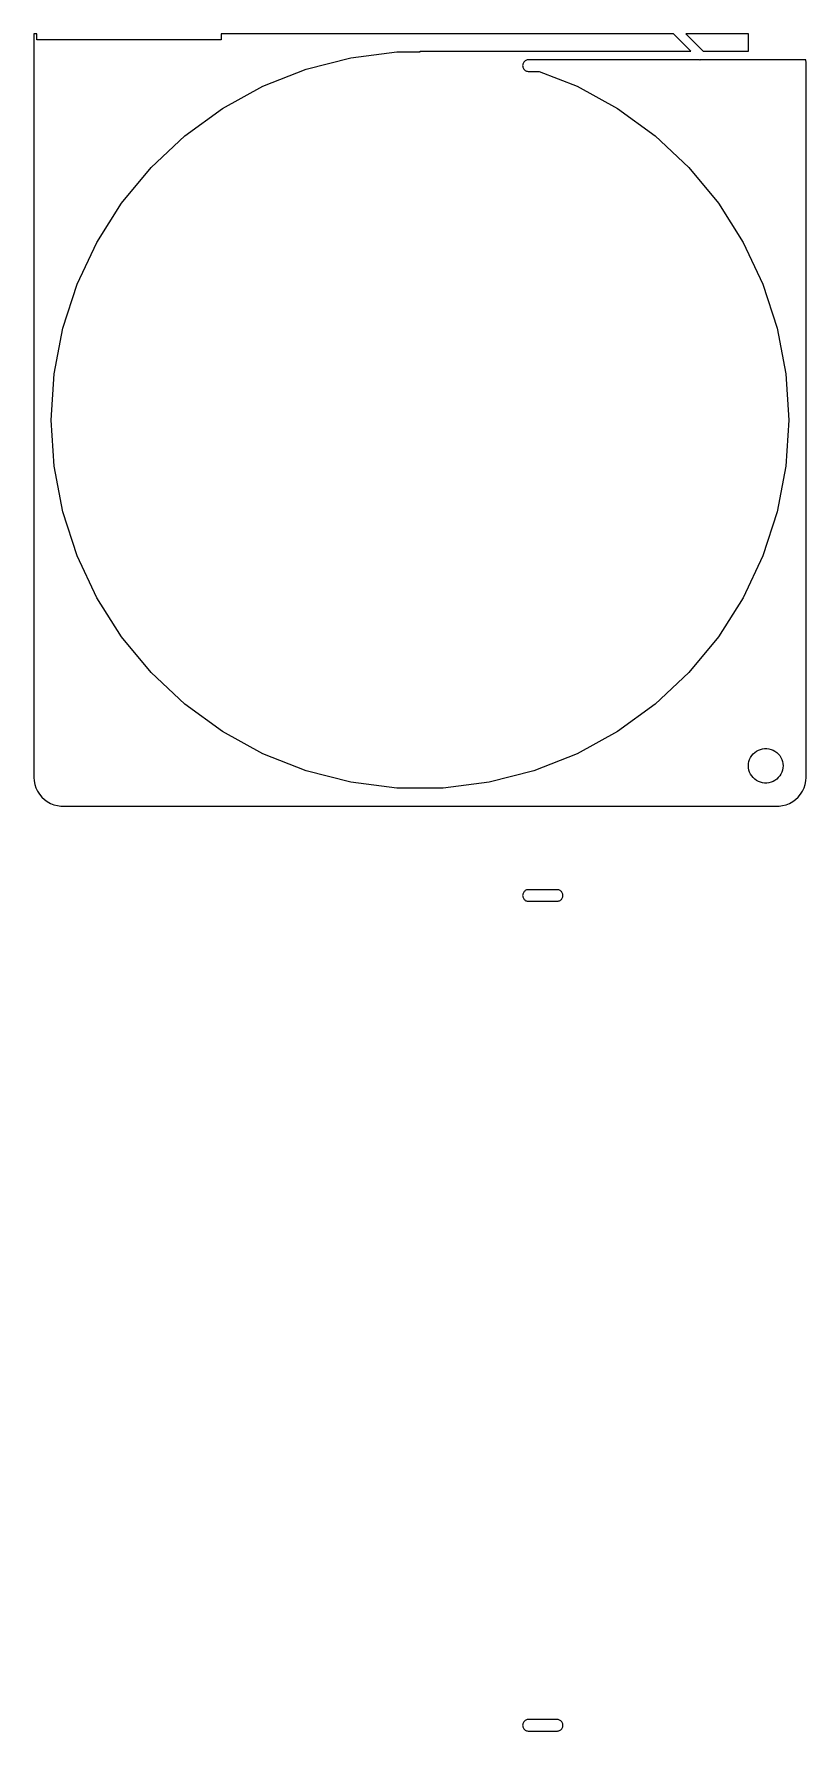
# Model space of a CAD drawing. Header units: metres. Extents: x -67 to 67, y 61 to 355.
import ezdxf

# ---------------------------------------------------------------- set-up
doc = ezdxf.new("R2010")
doc.units = ezdxf.units.M

msp = doc.modelspace()

# ---------------------------------------------------------------- linework, layer by layer
for p, q in [((-66.5, 355), (-67, 355)), ((-67, 355), (-67, 226)), ((-66.5, 354), (-66.5, 355)), ((-34.5, 354), (-66.5, 354)), ((44.0099, 354.99), (-34.5, 354.99)), ((-34.5, 354.99), (-34.5, 354)), ((47, 352), (44.0099, 354.99)), ((57, 354.99), (46.1312, 354.99)), ((46.1312, 354.99), (49.1213, 352)), ((57, 352), (57, 354.99)), ((-19.7771, 348.868), (-11.9924, 350.866)), ((-11.9924, 350.866), (-4.0186, 351.874)), ((-4.0186, 351.874), (0, 351.874)), ((0, 351.874), (0, 352)), ((0, 352), (47, 352)), ((18.6236, 350.482), (18.502, 350.451)), ((18.7482, 350.498), (18.6236, 350.482)), ((19.561, 350.498), (18.7482, 350.498)), ((48.5, 350.5), (19.561, 350.5)), ((19.561, 350.5), (19.561, 350.498)), ((48.5533, 350.447), (48.5, 350.5)), ((48.6066, 350.5), (48.5533, 350.447)), ((66.9685, 350.5), (48.6066, 350.5)), ((49.1213, 352), (57, 352)), ((67, 350), (66.9685, 350.5)), ((-27.2499, 345.909), (-19.7771, 348.868)), ((17.8189, 349.625), (17.811, 349.5)), ((17.811, 349.5), (17.8189, 349.375)), ((17.8424, 349.749), (17.8189, 349.625)), ((17.8189, 349.375), (17.8424, 349.251)), ((17.8812, 349.868), (17.8424, 349.749)), ((17.8424, 349.251), (17.8812, 349.132)), ((17.9347, 349.982), (17.8812, 349.868)), ((17.8812, 349.132), (17.9347, 349.018)), ((18.002, 350.088), (17.9347, 349.982)), ((17.9347, 349.018), (18.002, 348.912)), ((18.082, 350.185), (18.002, 350.088)), ((18.002, 348.912), (18.082, 348.815)), ((18.1736, 350.271), (18.082, 350.185)), ((18.082, 348.815), (18.1736, 348.729)), ((18.2752, 350.344), (18.1736, 350.271)), ((18.1736, 348.729), (18.2752, 348.656)), ((18.3852, 350.405), (18.2752, 350.344)), ((18.2752, 348.656), (18.3852, 348.595)), ((18.502, 350.451), (18.3852, 350.405)), ((18.3852, 348.595), (18.502, 348.549)), ((18.502, 348.549), (18.6236, 348.518)), ((18.6236, 348.518), (18.7482, 348.502)), ((18.7482, 348.502), (20.7006, 348.502)), ((20.7006, 348.502), (27.2499, 345.909)), ((67, 226), (67, 350)), ((-34.2929, 342.037), (-27.2499, 345.909)), ((27.2499, 345.909), (34.2929, 342.037)), ((-40.7951, 337.313), (-34.2929, 342.037)), ((34.2929, 342.037), (40.7951, 337.313)), ((-46.654, 331.811), (-40.7951, 337.313)), ((40.7951, 337.313), (46.654, 331.811)), ((-51.7771, 325.618), (-46.654, 331.811)), ((46.654, 331.811), (51.7771, 325.618)), ((-56.0836, 318.832), (-51.7771, 325.618)), ((51.7771, 325.618), (56.0836, 318.832)), ((-59.5057, 311.56), (-56.0836, 318.832)), ((56.0836, 318.832), (59.5057, 311.56)), ((-61.9893, 303.916), (-59.5057, 311.56)), ((59.5057, 311.56), (61.9893, 303.916)), ((-63.4953, 296.021), (-61.9893, 303.916)), ((61.9893, 303.916), (63.4953, 296.021)), ((-64, 288), (-63.4953, 296.021)), ((63.4953, 296.021), (64, 288)), ((-63.4953, 279.979), (-64, 288)), ((64, 288), (63.4953, 279.979)), ((-61.9893, 272.084), (-63.4953, 279.979)), ((63.4953, 279.979), (61.9893, 272.084)), ((-59.5057, 264.44), (-61.9893, 272.084)), ((61.9893, 272.084), (59.5057, 264.44)), ((-56.0836, 257.168), (-59.5057, 264.44)), ((59.5057, 264.44), (56.0836, 257.168)), ((-51.7771, 250.382), (-56.0836, 257.168)), ((56.0836, 257.168), (51.7771, 250.382)), ((-46.654, 244.189), (-51.7771, 250.382)), ((51.7771, 250.382), (46.654, 244.189)), ((-40.7951, 238.687), (-46.654, 244.189)), ((46.654, 244.189), (40.7951, 238.687)), ((-34.2929, 233.963), (-40.7951, 238.687)), ((40.7951, 238.687), (34.2929, 233.963)), ((-27.2499, 230.091), (-34.2929, 233.963)), ((34.2929, 233.963), (27.2499, 230.091)), ((-19.7771, 227.132), (-27.2499, 230.091)), ((27.2499, 230.091), (19.7771, 227.132)), ((57.3711, 229.445), (57.5729, 229.763)), ((57.5729, 229.763), (57.8131, 230.054)), ((57.8131, 230.054), (58.0877, 230.312)), ((58.0877, 230.312), (58.3925, 230.533)), ((58.3925, 230.533), (58.7227, 230.714)), ((58.7227, 230.714), (59.0729, 230.853)), ((59.0729, 230.853), (59.4379, 230.947)), ((59.4379, 230.947), (59.8116, 230.994)), ((59.8116, 230.994), (60.1884, 230.994)), ((60.1884, 230.994), (60.5621, 230.947)), ((60.5621, 230.947), (60.927, 230.853)), ((60.927, 230.853), (61.2773, 230.714)), ((61.2773, 230.714), (61.6075, 230.533)), ((61.6075, 230.533), (61.9123, 230.312)), ((61.9123, 230.312), (62.1869, 230.054)), ((62.1869, 230.054), (62.427, 229.763)), ((62.427, 229.763), (62.6289, 229.445)), ((-11.9924, 225.134), (-19.7771, 227.132)), ((19.7771, 227.132), (11.9924, 225.134)), ((57, 228), (57.0237, 228.376)), ((57.0237, 227.624), (57, 228)), ((57.0237, 228.376), (57.0942, 228.746)), ((57.0942, 227.254), (57.0237, 227.624)), ((57.0942, 228.746), (57.2107, 229.104)), ((57.2107, 226.896), (57.0942, 227.254)), ((57.2107, 229.104), (57.3711, 229.445)), ((57.3711, 226.555), (57.2107, 226.896)), ((62.6289, 229.445), (62.7893, 229.104)), ((62.7893, 226.896), (62.6289, 226.555)), ((62.7893, 229.104), (62.9057, 228.746)), ((62.9057, 227.254), (62.7893, 226.896)), ((62.9057, 228.746), (62.9763, 228.376)), ((62.9763, 227.624), (62.9057, 227.254)), ((62.9763, 228.376), (63, 228)), ((63, 228), (62.9763, 227.624)), ((-67, 226), (-66.9606, 225.373)), ((-66.9606, 225.373), (-66.8429, 224.757)), ((-66.8429, 224.757), (-66.6489, 224.159)), ((-66.6489, 224.159), (-66.3815, 223.591)), ((-4.0186, 224.126), (-11.9924, 225.134)), ((4.0186, 224.126), (-4.0186, 224.126)), ((11.9924, 225.134), (4.0186, 224.126)), ((57.5729, 226.237), (57.3711, 226.555)), ((57.8131, 225.946), (57.5729, 226.237)), ((58.0877, 225.688), (57.8131, 225.946)), ((58.3925, 225.467), (58.0877, 225.688)), ((58.7227, 225.286), (58.3925, 225.467)), ((59.0729, 225.147), (58.7227, 225.286)), ((59.4379, 225.053), (59.0729, 225.147)), ((59.8116, 225.006), (59.4379, 225.053)), ((60.1884, 225.006), (59.8116, 225.006)), ((60.5621, 225.053), (60.1884, 225.006)), ((60.927, 225.147), (60.5621, 225.053)), ((61.2773, 225.286), (60.927, 225.147)), ((61.6075, 225.467), (61.2773, 225.286)), ((61.9123, 225.688), (61.6075, 225.467)), ((62.1869, 225.946), (61.9123, 225.688)), ((62.427, 226.237), (62.1869, 225.946)), ((62.6289, 226.555), (62.427, 226.237)), ((66.3815, 223.591), (66.6489, 224.159)), ((66.6489, 224.159), (66.8429, 224.757)), ((66.8429, 224.757), (66.9606, 225.373)), ((66.9606, 225.373), (67, 226)), ((-66.3815, 223.591), (-66.0451, 223.061)), ((-66.0451, 223.061), (-65.6448, 222.577)), ((-65.6448, 222.577), (-65.1871, 222.147)), ((-65.1871, 222.147), (-64.6791, 221.778)), ((-64.6791, 221.778), (-64.1289, 221.476)), ((-64.1289, 221.476), (-63.5451, 221.245)), ((-63.5451, 221.245), (-62.9369, 221.089)), ((-62.9369, 221.089), (-62.3139, 221.01)), ((-62.3139, 221.01), (62.3139, 221.01)), ((62.3139, 221.01), (62.9369, 221.089)), ((62.9369, 221.089), (63.5451, 221.245)), ((63.5451, 221.245), (64.1289, 221.476)), ((64.1289, 221.476), (64.6791, 221.778)), ((64.6791, 221.778), (65.1871, 222.147)), ((65.1871, 222.147), (65.6448, 222.577)), ((65.6448, 222.577), (66.0451, 223.061)), ((66.0451, 223.061), (66.3815, 223.591)), ((18.082, 206.185), (18.002, 206.088)), ((18.1736, 206.271), (18.082, 206.185)), ((18.2752, 206.344), (18.1736, 206.271)), ((18.3852, 206.405), (18.2752, 206.344)), ((18.502, 206.451), (18.3852, 206.405)), ((18.6236, 206.482), (18.502, 206.451)), ((18.7482, 206.498), (18.6236, 206.482)), ((23.8738, 206.498), (18.7482, 206.498)), ((23.9984, 206.482), (23.8738, 206.498)), ((24.12, 206.451), (23.9984, 206.482)), ((24.2368, 206.405), (24.12, 206.451)), ((24.3468, 206.344), (24.2368, 206.405)), ((24.4484, 206.271), (24.3468, 206.344)), ((24.54, 206.185), (24.4484, 206.271)), ((24.62, 206.088), (24.54, 206.185)), ((17.8189, 205.625), (17.811, 205.5)), ((17.811, 205.5), (17.8189, 205.375)), ((17.8424, 205.749), (17.8189, 205.625)), ((17.8189, 205.375), (17.8424, 205.251)), ((17.8812, 205.868), (17.8424, 205.749)), ((17.8424, 205.251), (17.8812, 205.132)), ((17.9347, 205.982), (17.8812, 205.868)), ((17.8812, 205.132), (17.9347, 205.018)), ((18.002, 206.088), (17.9347, 205.982)), ((17.9347, 205.018), (18.002, 204.912)), ((18.002, 204.912), (18.082, 204.815)), ((18.082, 204.815), (18.1736, 204.729)), ((18.1736, 204.729), (18.2752, 204.656)), ((18.2752, 204.656), (18.3852, 204.595)), ((18.3852, 204.595), (18.502, 204.549)), ((18.502, 204.549), (18.6236, 204.518)), ((18.6236, 204.518), (18.7482, 204.502)), ((18.7482, 204.502), (23.8738, 204.502)), ((23.8738, 204.502), (23.9984, 204.518)), ((23.9984, 204.518), (24.12, 204.549)), ((24.12, 204.549), (24.2368, 204.595)), ((24.2368, 204.595), (24.3468, 204.656)), ((24.3468, 204.656), (24.4484, 204.729)), ((24.4484, 204.729), (24.54, 204.815)), ((24.54, 204.815), (24.62, 204.912)), ((24.6873, 205.982), (24.62, 206.088)), ((24.62, 204.912), (24.6873, 205.018)), ((24.7408, 205.868), (24.6873, 205.982)), ((24.6873, 205.018), (24.7408, 205.132)), ((24.7796, 205.749), (24.7408, 205.868)), ((24.7408, 205.132), (24.7796, 205.251)), ((24.8031, 205.625), (24.7796, 205.749)), ((24.7796, 205.251), (24.8031, 205.375)), ((24.811, 205.5), (24.8031, 205.625)), ((24.8031, 205.375), (24.811, 205.5)), ((17.8812, 61.8681), (17.8424, 61.7487)), ((17.9347, 61.9818), (17.8812, 61.8681)), ((18.002, 62.0878), (17.9347, 61.9818)), ((18.082, 62.1845), (18.002, 62.0878)), ((18.1736, 62.2705), (18.082, 62.1845)), ((18.2752, 62.3443), (18.1736, 62.2705)), ((18.3852, 62.4048), (18.2752, 62.3443)), ((18.502, 62.451), (18.3852, 62.4048)), ((18.6236, 62.4823), (18.502, 62.451)), ((18.7482, 62.498), (18.6236, 62.4823)), ((23.8738, 62.498), (18.7482, 62.498)), ((23.9984, 62.4823), (23.8738, 62.498)), ((24.12, 62.451), (23.9984, 62.4823)), ((24.2368, 62.4048), (24.12, 62.451)), ((24.3468, 62.3443), (24.2368, 62.4048)), ((24.4484, 62.2705), (24.3468, 62.3443)), ((24.54, 62.1845), (24.4484, 62.2705)), ((24.62, 62.0878), (24.54, 62.1845)), ((24.6873, 61.9818), (24.62, 62.0878)), ((24.7408, 61.8681), (24.6873, 61.9818)), ((24.7796, 61.7487), (24.7408, 61.8681)), ((17.8189, 61.6253), (17.811, 61.5)), ((17.811, 61.5), (17.8189, 61.3747)), ((17.8424, 61.7487), (17.8189, 61.6253)), ((17.8189, 61.3747), (17.8424, 61.2513)), ((17.8424, 61.2513), (17.8812, 61.1319)), ((17.8812, 61.1319), (17.9347, 61.0182)), ((17.9347, 61.0182), (18.002, 60.9122)), ((18.002, 60.9122), (18.082, 60.8154)), ((18.082, 60.8154), (18.1736, 60.7295)), ((18.1736, 60.7295), (18.2752, 60.6557)), ((18.2752, 60.6557), (18.3852, 60.5952)), ((18.3852, 60.5952), (18.502, 60.5489)), ((18.502, 60.5489), (18.6236, 60.5177)), ((18.6236, 60.5177), (18.7482, 60.502)), ((18.7482, 60.502), (23.8738, 60.502)), ((23.8738, 60.502), (23.9984, 60.5177)), ((23.9984, 60.5177), (24.12, 60.5489)), ((24.12, 60.5489), (24.2368, 60.5952)), ((24.2368, 60.5952), (24.3468, 60.6557)), ((24.3468, 60.6557), (24.4484, 60.7295)), ((24.4484, 60.7295), (24.54, 60.8154)), ((24.54, 60.8154), (24.62, 60.9122)), ((24.62, 60.9122), (24.6873, 61.0182)), ((24.6873, 61.0182), (24.7408, 61.1319)), ((24.7408, 61.1319), (24.7796, 61.2513)), ((24.8031, 61.6253), (24.7796, 61.7487)), ((24.7796, 61.2513), (24.8031, 61.3747)), ((24.811, 61.5), (24.8031, 61.6253)), ((24.8031, 61.3747), (24.811, 61.5))]:
    msp.add_line(p, q)

doc.saveas('drawing.dxf')
